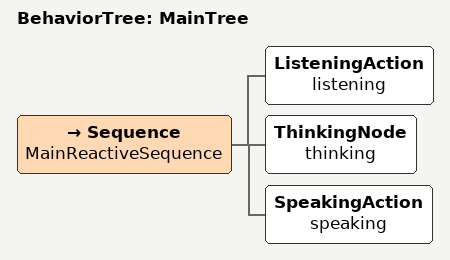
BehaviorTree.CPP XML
<root main_tree_to_execute = "MainTree" >
  <BehaviorTree ID="MainTree">
    <Sequence name="MainReactiveSequence">
      <ListeningAction name="listening"/>
      <ThinkingNode name="thinking"/>
      <SpeakingAction name="speaking"/>
    </Sequence>
  </BehaviorTree>
</root>
